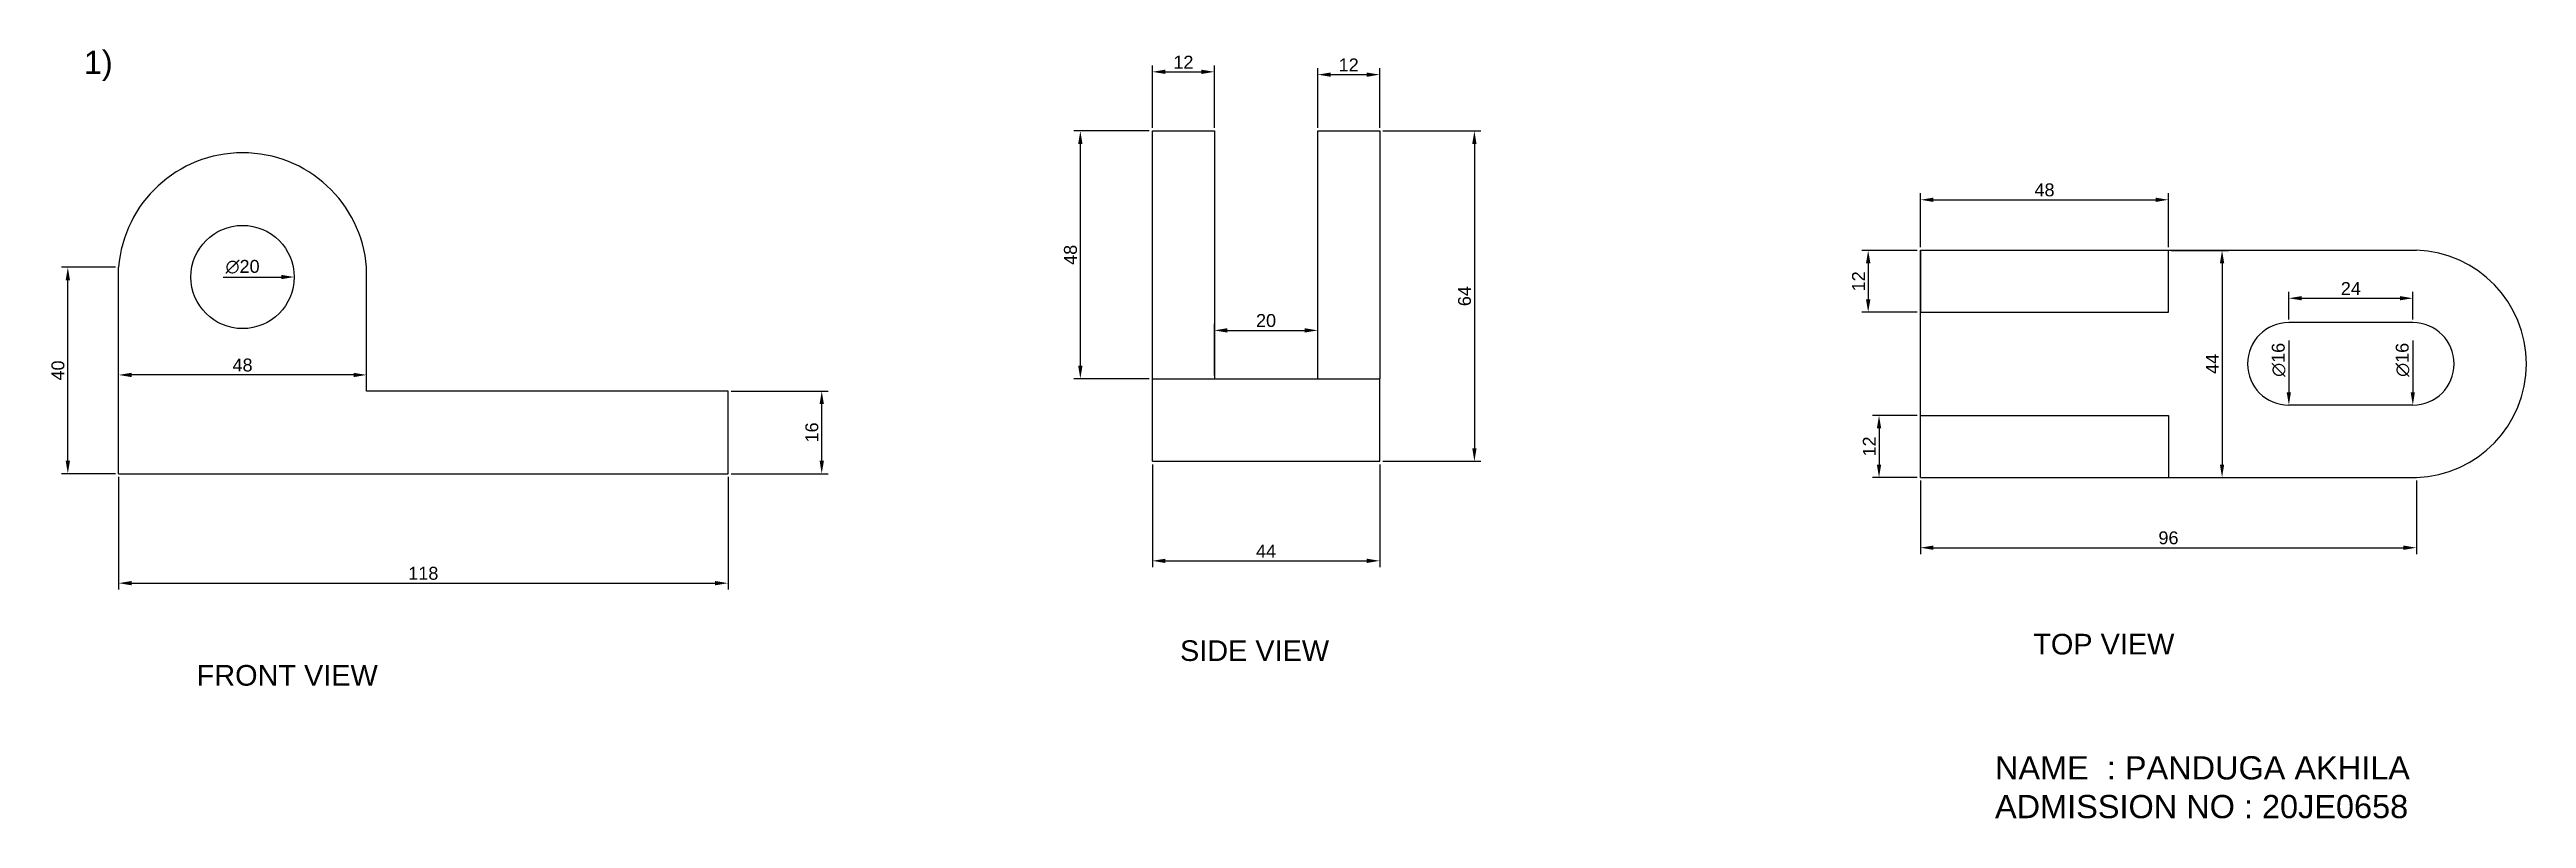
# Model space of a CAD drawing. Header units: millimetres. Extents: x 987 to 1466, y 1433 to 1582.
import ezdxf

# ---------------------------------------------------------------- set-up
doc = ezdxf.new("R2010")
doc.units = ezdxf.units.MM
doc.styles.get("Standard").update_dxf_attribs({"font": 'arial.ttf'})
doc.dimstyles.new('ISO-25', dxfattribs={"dimtxt": 2.5, "dimasz": 2.5, "dimexe": 1.25, "dimexo": 0.625, "dimtad": 1, "dimtxsty": 'Standard', "dimcen": 2.5, "dimadec": 0, "dimazin": 0, "dimtfac": 1, "dimtmove": 0, "dimatfit": 3, "dimfxl": 1, "dimarcsym": 0})

# ---------------------------------------------------------------- blocks, each defined once
blk = doc.blocks.new('*D8')
at = {"color": 0, "lineweight": -2, "transparency": 16777216}
for p, q in [((1000.17, 1499.26), (1000.17, 1477.43)), ((1118.17, 1499.26), (1118.17, 1477.43)), ((1002.67, 1478.68), (1115.67, 1478.68))]:
    blk.add_line(p, q, dxfattribs=at)
at = {"color": 0, "transparency": 16777216}
for points in [[(1002.67, 1479.1), (1002.67, 1478.26), (1000.17, 1478.68)], [(1115.67, 1479.1), (1115.67, 1478.26), (1118.17, 1478.68)]]:
    blk.add_solid(points, dxfattribs=at)
at = {"layer": 'Defpoints', "color": 0, "transparency": 16777216}
for p in [(1000.17, 1499.89), (1118.17, 1499.89), (1118.17, 1478.68)]:
    blk.add_point(p, dxfattribs=at)
at = {"color": 0, "transparency": 16777216, "insert": (1059.17, 1480.58), "char_height": 2.5, "attachment_point": 5}
blk.add_mtext('118', dxfattribs=at)
blk = doc.blocks.new('*D9')
at = {"color": 0, "lineweight": -2, "transparency": 16777216}
for p, q in [((1118.8, 1515.89), (1137.56, 1515.89)), ((1136.31, 1502.39), (1136.31, 1513.39)), ((1118.8, 1499.89), (1137.56, 1499.89))]:
    blk.add_line(p, q, dxfattribs=at)
at = {"color": 0, "transparency": 16777216}
for points in [[(1135.9, 1513.39), (1136.73, 1513.39), (1136.31, 1515.89)], [(1135.9, 1502.39), (1136.73, 1502.39), (1136.31, 1499.89)]]:
    blk.add_solid(points, dxfattribs=at)
at = {"layer": 'Defpoints', "color": 0, "transparency": 16777216}
for p in [(1118.17, 1515.89), (1136.31, 1515.89), (1118.17, 1499.89)]:
    blk.add_point(p, dxfattribs=at)
at = {"color": 0, "transparency": 16777216, "insert": (1134.41, 1507.89), "char_height": 2.5, "attachment_point": 5, "rotation": 90}
blk.add_mtext('16', dxfattribs=at)
blk = doc.blocks.new('*D10')
at = {"color": 0, "lineweight": -2, "transparency": 16777216}
for p, q in [((1000.17, 1516.51), (1000.17, 1520.28)), ((1045.67, 1519.03), (1002.67, 1519.03)), ((1048.17, 1516.51), (1048.17, 1520.28))]:
    blk.add_line(p, q, dxfattribs=at)
at = {"color": 0, "transparency": 16777216}
for points in [[(1002.67, 1519.44), (1002.67, 1518.61), (1000.17, 1519.03)], [(1045.67, 1519.44), (1045.67, 1518.61), (1048.17, 1519.03)]]:
    blk.add_solid(points, dxfattribs=at)
at = {"layer": 'Defpoints', "color": 0, "transparency": 16777216}
for p in [(1000.17, 1519.03), (1000.17, 1515.89), (1048.17, 1515.89)]:
    blk.add_point(p, dxfattribs=at)
at = {"color": 0, "transparency": 16777216, "insert": (1024.17, 1520.93), "char_height": 2.5, "attachment_point": 5}
blk.add_mtext('48', dxfattribs=at)
blk = doc.blocks.new('*D11')
at = {"color": 0, "lineweight": -2, "transparency": 16777216}
for p, q in [((999.55, 1539.89), (989.09, 1539.89)), ((990.34, 1502.39), (990.34, 1537.39)), ((999.55, 1499.89), (989.09, 1499.89))]:
    blk.add_line(p, q, dxfattribs=at)
at = {"color": 0, "transparency": 16777216}
for points in [[(989.92, 1537.39), (990.75, 1537.39), (990.34, 1539.89)], [(989.92, 1502.39), (990.75, 1502.39), (990.34, 1499.89)]]:
    blk.add_solid(points, dxfattribs=at)
at = {"layer": 'Defpoints', "color": 0, "transparency": 16777216}
for p in [(990.34, 1539.89), (1000.17, 1539.89), (1000.17, 1499.89)]:
    blk.add_point(p, dxfattribs=at)
at = {"color": 0, "transparency": 16777216, "insert": (988.43, 1519.89), "char_height": 2.5, "attachment_point": 5, "rotation": 90}
blk.add_mtext('40', dxfattribs=at)
blk = doc.blocks.new('*D15')
at = {"color": 0, "lineweight": -2, "transparency": 16777216}
for p, q in [((1200.34, 1501.68), (1200.34, 1481.76)), ((1244.34, 1501.68), (1244.34, 1481.76)), ((1202.84, 1483.01), (1241.84, 1483.01))]:
    blk.add_line(p, q, dxfattribs=at)
at = {"color": 0, "transparency": 16777216}
for points in [[(1202.84, 1483.42), (1202.84, 1482.59), (1200.34, 1483.01)], [(1241.84, 1483.42), (1241.84, 1482.59), (1244.34, 1483.01)]]:
    blk.add_solid(points, dxfattribs=at)
at = {"layer": 'Defpoints', "color": 0, "transparency": 16777216}
for p in [(1200.34, 1502.3), (1244.34, 1502.3), (1244.34, 1483.01)]:
    blk.add_point(p, dxfattribs=at)
at = {"color": 0, "transparency": 16777216, "insert": (1222.34, 1484.88), "char_height": 2.5, "attachment_point": 5}
blk.add_mtext('44', dxfattribs=at)
blk = doc.blocks.new('*D16')
at = {"color": 0, "lineweight": -2, "transparency": 16777216}
for p, q in [((1244.97, 1566.3), (1263.93, 1566.3)), ((1262.68, 1563.8), (1262.68, 1504.8)), ((1244.97, 1502.3), (1263.93, 1502.3))]:
    blk.add_line(p, q, dxfattribs=at)
at = {"color": 0, "transparency": 16777216}
for points in [[(1262.27, 1563.8), (1263.1, 1563.8), (1262.68, 1566.3)], [(1262.27, 1504.8), (1263.1, 1504.8), (1262.68, 1502.3)]]:
    blk.add_solid(points, dxfattribs=at)
at = {"layer": 'Defpoints', "color": 0, "transparency": 16777216}
for p in [(1244.34, 1566.3), (1244.34, 1502.3), (1262.68, 1502.3)]:
    blk.add_point(p, dxfattribs=at)
at = {"color": 0, "transparency": 16777216, "insert": (1260.78, 1534.3), "char_height": 2.5, "attachment_point": 5, "rotation": 90}
blk.add_mtext('64', dxfattribs=at)
blk = doc.blocks.new('*D18')
at = {"color": 0, "lineweight": -2, "transparency": 16777216}
for p, q in [((1212.34, 1518.93), (1212.34, 1528.91)), ((1214.84, 1527.66), (1229.84, 1527.66)), ((1232.34, 1518.93), (1232.34, 1528.91))]:
    blk.add_line(p, q, dxfattribs=at)
at = {"color": 0, "transparency": 16777216}
for points in [[(1214.84, 1528.08), (1214.84, 1527.24), (1212.34, 1527.66)], [(1229.84, 1528.08), (1229.84, 1527.24), (1232.34, 1527.66)]]:
    blk.add_solid(points, dxfattribs=at)
at = {"layer": 'Defpoints', "color": 0, "transparency": 16777216}
for p in [(1232.34, 1527.66), (1212.34, 1518.3), (1232.34, 1518.3)]:
    blk.add_point(p, dxfattribs=at)
at = {"color": 0, "transparency": 16777216, "insert": (1222.34, 1529.56), "char_height": 2.5, "attachment_point": 5}
blk.add_mtext('20', dxfattribs=at)
blk = doc.blocks.new('*D19')
at = {"color": 0, "lineweight": -2, "transparency": 16777216}
for p, q in [((1200.34, 1566.93), (1200.34, 1579.01)), ((1212.34, 1566.93), (1212.34, 1579.01)), ((1202.84, 1577.76), (1209.84, 1577.76))]:
    blk.add_line(p, q, dxfattribs=at)
at = {"color": 0, "transparency": 16777216}
for points in [[(1202.84, 1578.18), (1202.84, 1577.35), (1200.34, 1577.76)], [(1209.84, 1578.18), (1209.84, 1577.35), (1212.34, 1577.76)]]:
    blk.add_solid(points, dxfattribs=at)
at = {"layer": 'Defpoints', "color": 0, "transparency": 16777216}
for p in [(1212.34, 1577.76), (1200.34, 1566.3), (1212.34, 1566.3)]:
    blk.add_point(p, dxfattribs=at)
at = {"color": 0, "transparency": 16777216, "insert": (1206.34, 1579.64), "char_height": 2.5, "attachment_point": 5}
blk.add_mtext('12', dxfattribs=at)
blk = doc.blocks.new('*D20')
at = {"color": 0, "lineweight": -2, "transparency": 16777216}
for p, q in [((1199.72, 1566.3), (1185.13, 1566.3)), ((1186.38, 1563.8), (1186.38, 1520.8)), ((1199.72, 1518.3), (1185.13, 1518.3))]:
    blk.add_line(p, q, dxfattribs=at)
at = {"color": 0, "transparency": 16777216}
for points in [[(1185.97, 1563.8), (1186.8, 1563.8), (1186.38, 1566.3)], [(1185.97, 1520.8), (1186.8, 1520.8), (1186.38, 1518.3)]]:
    blk.add_solid(points, dxfattribs=at)
at = {"layer": 'Defpoints', "color": 0, "transparency": 16777216}
for p in [(1200.34, 1566.3), (1186.38, 1518.3), (1200.34, 1518.3)]:
    blk.add_point(p, dxfattribs=at)
at = {"color": 0, "transparency": 16777216, "insert": (1184.48, 1542.3), "char_height": 2.5, "attachment_point": 5, "rotation": 90}
blk.add_mtext('48', dxfattribs=at)
blk = doc.blocks.new('*D21')
at = {"color": 0, "lineweight": -2, "transparency": 16777216}
for p, q in [((1232.34, 1566.93), (1232.34, 1578.47)), ((1244.34, 1566.93), (1244.34, 1578.47)), ((1234.84, 1577.22), (1241.84, 1577.22))]:
    blk.add_line(p, q, dxfattribs=at)
at = {"color": 0, "transparency": 16777216}
for points in [[(1234.84, 1577.63), (1234.84, 1576.8), (1232.34, 1577.22)], [(1241.84, 1577.63), (1241.84, 1576.8), (1244.34, 1577.22)]]:
    blk.add_solid(points, dxfattribs=at)
at = {"layer": 'Defpoints', "color": 0, "transparency": 16777216}
for p in [(1244.34, 1577.22), (1232.34, 1566.3), (1244.34, 1566.3)]:
    blk.add_point(p, dxfattribs=at)
at = {"color": 0, "transparency": 16777216, "insert": (1238.34, 1579.1), "char_height": 2.5, "attachment_point": 5}
blk.add_mtext('12', dxfattribs=at)
blk = doc.blocks.new('*D22')
at = {"color": 0, "lineweight": -2, "transparency": 16777216}
for p, q in [((1349.07, 1498.55), (1349.07, 1484.3)), ((1445.07, 1498.55), (1445.07, 1484.3)), ((1351.57, 1485.55), (1442.57, 1485.55))]:
    blk.add_line(p, q, dxfattribs=at)
at = {"color": 0, "transparency": 16777216}
for points in [[(1351.57, 1485.97), (1351.57, 1485.13), (1349.07, 1485.55)], [(1442.57, 1485.97), (1442.57, 1485.13), (1445.07, 1485.55)]]:
    blk.add_solid(points, dxfattribs=at)
at = {"layer": 'Defpoints', "color": 0, "transparency": 16777216}
for p in [(1349.07, 1499.17), (1445.07, 1499.17), (1445.07, 1485.55)]:
    blk.add_point(p, dxfattribs=at)
at = {"color": 0, "transparency": 16777216, "insert": (1397.07, 1487.45), "char_height": 2.5, "attachment_point": 5}
blk.add_mtext('96', dxfattribs=at)
blk = doc.blocks.new('*D23')
at = {"color": 0, "lineweight": -2, "transparency": 16777216}
for p, q in [((1348.44, 1511.17), (1339.78, 1511.17)), ((1341.03, 1508.67), (1341.03, 1501.67)), ((1348.44, 1499.17), (1339.78, 1499.17))]:
    blk.add_line(p, q, dxfattribs=at)
at = {"color": 0, "transparency": 16777216}
for points in [[(1340.61, 1508.67), (1341.45, 1508.67), (1341.03, 1511.17)], [(1340.61, 1501.67), (1341.45, 1501.67), (1341.03, 1499.17)]]:
    blk.add_solid(points, dxfattribs=at)
at = {"layer": 'Defpoints', "color": 0, "transparency": 16777216}
for p in [(1349.07, 1511.17), (1341.03, 1499.17), (1349.07, 1499.17)]:
    blk.add_point(p, dxfattribs=at)
at = {"color": 0, "transparency": 16777216, "insert": (1339.15, 1505.17), "char_height": 2.5, "attachment_point": 5, "rotation": 90}
blk.add_mtext('12', dxfattribs=at)
blk = doc.blocks.new('*D24')
at = {"color": 0, "lineweight": -2, "transparency": 16777216}
for p, q in [((1348.44, 1543.17), (1337.68, 1543.17)), ((1338.93, 1540.67), (1338.93, 1533.67)), ((1348.44, 1531.17), (1337.68, 1531.17))]:
    blk.add_line(p, q, dxfattribs=at)
at = {"color": 0, "transparency": 16777216}
for points in [[(1338.51, 1540.67), (1339.35, 1540.67), (1338.93, 1543.17)], [(1338.51, 1533.67), (1339.35, 1533.67), (1338.93, 1531.17)]]:
    blk.add_solid(points, dxfattribs=at)
at = {"layer": 'Defpoints', "color": 0, "transparency": 16777216}
for p in [(1349.07, 1543.17), (1338.93, 1531.17), (1349.07, 1531.17)]:
    blk.add_point(p, dxfattribs=at)
at = {"color": 0, "transparency": 16777216, "insert": (1337.05, 1537.17), "char_height": 2.5, "attachment_point": 5, "rotation": 90}
blk.add_mtext('12', dxfattribs=at)
blk = doc.blocks.new('*D25')
at = {"color": 0, "lineweight": -2, "transparency": 16777216}
for p, q in [((1349.07, 1543.8), (1349.07, 1554.22)), ((1397.07, 1543.8), (1397.07, 1554.22)), ((1351.57, 1552.97), (1394.57, 1552.97))]:
    blk.add_line(p, q, dxfattribs=at)
at = {"color": 0, "transparency": 16777216}
for points in [[(1351.57, 1553.38), (1351.57, 1552.55), (1349.07, 1552.97)], [(1394.57, 1553.38), (1394.57, 1552.55), (1397.07, 1552.97)]]:
    blk.add_solid(points, dxfattribs=at)
at = {"layer": 'Defpoints', "color": 0, "transparency": 16777216}
for p in [(1397.07, 1552.97), (1349.07, 1543.17), (1397.07, 1543.17)]:
    blk.add_point(p, dxfattribs=at)
at = {"color": 0, "transparency": 16777216, "insert": (1373.07, 1554.87), "char_height": 2.5, "attachment_point": 5}
blk.add_mtext('48', dxfattribs=at)
blk = doc.blocks.new('*D27')
at = {"color": 0, "lineweight": -2, "transparency": 16777216}
for p, q in [((1420.38, 1529.8), (1420.38, 1535.14)), ((1444.38, 1529.8), (1444.38, 1535.14)), ((1422.88, 1533.89), (1441.88, 1533.89))]:
    blk.add_line(p, q, dxfattribs=at)
at = {"color": 0, "transparency": 16777216}
for points in [[(1422.88, 1534.31), (1422.88, 1533.48), (1420.38, 1533.89)], [(1441.88, 1534.31), (1441.88, 1533.48), (1444.38, 1533.89)]]:
    blk.add_solid(points, dxfattribs=at)
at = {"layer": 'Defpoints', "color": 0, "transparency": 16777216}
for p in [(1444.38, 1533.89), (1420.38, 1529.17), (1444.38, 1529.17)]:
    blk.add_point(p, dxfattribs=at)
at = {"color": 0, "transparency": 16777216, "insert": (1432.38, 1535.77), "char_height": 2.5, "attachment_point": 5}
blk.add_mtext('24', dxfattribs=at)
blk = doc.blocks.new('*D29')
at = {"color": 0, "lineweight": -2, "transparency": 16777216}
for p, q in [((1397.69, 1543.17), (1408.7, 1543.17)), ((1407.45, 1540.67), (1407.45, 1501.67)), ((1397.69, 1499.17), (1408.7, 1499.17))]:
    blk.add_line(p, q, dxfattribs=at)
at = {"color": 0, "transparency": 16777216}
for points in [[(1407.03, 1540.67), (1407.86, 1540.67), (1407.45, 1543.17)], [(1407.03, 1501.67), (1407.86, 1501.67), (1407.45, 1499.17)]]:
    blk.add_solid(points, dxfattribs=at)
at = {"layer": 'Defpoints', "color": 0, "transparency": 16777216}
for p in [(1397.07, 1543.17), (1397.07, 1499.17), (1407.45, 1499.17)]:
    blk.add_point(p, dxfattribs=at)
at = {"color": 0, "transparency": 16777216, "insert": (1405.57, 1521.17), "char_height": 2.5, "attachment_point": 5, "rotation": 90}
blk.add_mtext('44', dxfattribs=at)
blk = doc.blocks.new('*D38')
at = {"color": 0, "lineweight": -2, "transparency": 16777216}
blk.add_line((1020.4, 1538), (1031.67, 1538), dxfattribs=at)
at = {"color": 0, "transparency": 16777216}
blk.add_solid([(1031.67, 1538.42), (1031.67, 1537.59), (1034.17, 1538)], dxfattribs=at)
at = {"layer": 'Defpoints', "color": 0, "transparency": 16777216}
for p in [(1014.17, 1538), (1034.17, 1538)]:
    blk.add_point(p, dxfattribs=at)
at = {"color": 0, "transparency": 16777216, "insert": (1024.17, 1539.98), "char_height": 2.5, "attachment_point": 5}
blk.add_mtext('∅20', dxfattribs=at)
blk = doc.blocks.new('*D40')
at = {"color": 0, "lineweight": -2, "transparency": 16777216}
blk.add_line((1420.38, 1525.72), (1420.38, 1515.67), dxfattribs=at)
at = {"color": 0, "transparency": 16777216}
blk.add_solid([(1419.96, 1515.67), (1420.79, 1515.67), (1420.38, 1513.17)], dxfattribs=at)
at = {"layer": 'Defpoints', "color": 0, "transparency": 16777216}
for p in [(1420.38, 1529.17), (1420.38, 1513.17)]:
    blk.add_point(p, dxfattribs=at)
at = {"color": 0, "transparency": 16777216, "insert": (1418.41, 1521.95), "char_height": 2.5, "attachment_point": 5, "rotation": 90}
blk.add_mtext('∅16', dxfattribs=at)
blk = doc.blocks.new('*D41')
at = {"color": 0, "lineweight": -2, "transparency": 16777216}
blk.add_line((1444.38, 1525.72), (1444.38, 1515.67), dxfattribs=at)
at = {"color": 0, "transparency": 16777216}
blk.add_solid([(1443.96, 1515.67), (1444.79, 1515.67), (1444.38, 1513.17)], dxfattribs=at)
at = {"layer": 'Defpoints', "color": 0, "transparency": 16777216}
for p in [(1444.38, 1529.17), (1444.38, 1513.17)]:
    blk.add_point(p, dxfattribs=at)
at = {"color": 0, "transparency": 16777216, "insert": (1442.41, 1521.95), "char_height": 2.5, "attachment_point": 5, "rotation": 90}
blk.add_mtext('∅16', dxfattribs=at)

msp = doc.modelspace()

# ---------------------------------------------------------------- linework, layer by layer
for p, q in [((1200.342, 1518.3), (1200.342, 1566.3)), ((1200.342, 1566.3), (1212.342, 1566.3)), ((1212.342, 1566.3), (1212.342, 1518.3)), ((1232.342, 1518.3), (1232.342, 1566.3)), ((1232.342, 1566.3), (1232.342, 1566.3)), ((1232.342, 1566.3), (1244.342, 1566.3)), ((1244.342, 1566.3), (1244.342, 1518.3)), ((1000.171, 1499.887), (1000.171, 1539.887)), ((1048.171, 1515.887), (1048.171, 1539.887)), ((1349.069, 1499.174), (1349.069, 1543.174)), ((1349.069, 1543.174), (1445.069, 1543.174)), ((1349.069, 1543.174), (1349.069, 1531.174)), ((1397.069, 1531.174), (1397.069, 1543.174)), ((1445.069, 1543.174), (1445.069, 1543.174)), ((1349.069, 1531.174), (1397.069, 1531.174)), ((1444.377, 1529.174), (1420.377, 1529.174)), ((1420.377, 1529.174), (1420.377, 1529.174)), ((1118.171, 1515.887), (1048.171, 1515.887)), ((1048.171, 1515.887), (1048.171, 1515.887)), ((1048.171, 1515.887), (1048.171, 1515.887)), ((1118.171, 1499.887), (1118.171, 1515.887)), ((1200.342, 1502.3), (1200.342, 1518.3)), ((1200.342, 1518.3), (1200.342, 1518.3)), ((1200.342, 1518.3), (1244.342, 1518.3)), ((1212.342, 1518.3), (1212.342, 1518.3)), ((1212.342, 1518.3), (1232.342, 1518.3)), ((1232.342, 1518.3), (1232.342, 1518.3)), ((1244.342, 1502.3), (1244.342, 1518.3)), ((1349.069, 1499.174), (1349.069, 1511.174)), ((1349.069, 1511.174), (1349.069, 1511.174)), ((1349.069, 1511.174), (1397.069, 1511.174)), ((1397.069, 1511.174), (1397.069, 1511.174)), ((1397.069, 1511.174), (1397.069, 1499.174)), ((1444.377, 1513.174), (1420.377, 1513.174)), ((1200.342, 1502.3), (1200.342, 1502.3)), ((1200.342, 1502.3), (1200.342, 1502.3)), ((1200.342, 1502.3), (1244.342, 1502.3)), ((1000.171, 1499.887), (1000.171, 1499.887)), ((1000.171, 1499.887), (1000.171, 1499.887)), ((1000.171, 1499.887), (1118.171, 1499.887)), ((1349.069, 1499.174), (1445.069, 1499.174)), ((1445.069, 1499.174), (1445.069, 1499.174))]:
    msp.add_line(p, q)
msp.add_circle((1024.171, 1538.005), 10)
for centre, radius, start, end in [((1024.171, 1538.005), 24.074, 4.4847, 175.5153), ((1444.377, 1521.174), 22.011, 271.80297, 88.19703), ((1420.377, 1521.174), 8, 90, 270), ((1444.377, 1521.174), 8, 270, 90)]:
    msp.add_arc(centre, radius, start, end)

# ---------------------------------------------------------------- texts
at = {"attachment_point": 1}
for s, insert, char_height in [('1)', (993.44, 1581.85), 4.5), ('SIDE VIEW', (1205.68, 1467.605), 4), ('TOP VIEW', (1370.893, 1468.863), 4), ('FRONT VIEW', (1015.281, 1462.823), 4), ('NAME  : PANDUGA AKHILA\\PADMISSION NO : 20JE0658', (1363.487, 1445.144), 4.5)]:
    msp.add_mtext(s, dxfattribs=dict(at, insert=insert, char_height=char_height))

# ---------------------------------------------------------------- dimensions: what is measured, and where the dimension line sits
for base, p1, p2, picture, middle in [((1212.342, 1577.762), (1200.342, 1566.3), (1212.342, 1566.3), '*D19', (1206.342, 1579.642)), ((1244.342, 1577.217), (1232.342, 1566.3), (1244.342, 1566.3), '*D21', (1238.342, 1579.097)), ((1397.069, 1552.967), (1349.069, 1543.174), (1397.069, 1543.174), '*D25', (1373.069, 1554.868)), ((1444.377, 1533.894), (1420.377, 1529.174), (1444.377, 1529.174), '*D27', (1432.377, 1535.774)), ((1232.342, 1527.661), (1212.342, 1518.3), (1232.342, 1518.3), '*D18', (1222.342, 1529.562)), ((1244.342, 1483.006), (1200.342, 1502.3), (1244.342, 1502.3), '*D15', (1222.342, 1484.881)), ((1118.171, 1478.68), (1000.171, 1499.887), (1118.171, 1499.887), '*D8', (1059.171, 1480.581)), ((1445.069, 1485.551), (1349.069, 1499.174), (1445.069, 1499.174), '*D22', (1397.069, 1487.453))]:
    dim = msp.add_linear_dim(base=base, p1=p1, p2=p2, dimstyle='ISO-25')
    dim.commit()
    dim.dimension.update_dxf_attribs({"geometry": picture, "text_midpoint": middle})
for base, p1, p2, picture, middle in [((1186.384, 1518.3), (1200.342, 1566.3), (1200.342, 1518.3), '*D20', (1184.482, 1542.3)), ((1262.683, 1502.3), (1244.342, 1566.3), (1244.342, 1502.3), '*D16', (1260.781, 1534.3)), ((990.336, 1539.887), (1000.171, 1499.887), (1000.171, 1539.887), '*D11', (988.435, 1519.887)), ((1338.932, 1531.174), (1349.069, 1543.174), (1349.069, 1531.174), '*D24', (1337.051, 1537.174)), ((1407.448, 1499.174), (1397.069, 1543.174), (1397.069, 1499.174), '*D29', (1405.573, 1521.174)), ((1136.313, 1515.887), (1118.171, 1499.887), (1118.171, 1515.887), '*D9', (1134.411, 1507.887)), ((1341.029, 1499.174), (1349.069, 1511.174), (1349.069, 1499.174), '*D23', (1339.149, 1505.174))]:
    dim = msp.add_linear_dim(base=base, p1=p1, p2=p2, angle=90, dimstyle='ISO-25')
    dim.commit()
    dim.dimension.update_dxf_attribs({"geometry": picture, "text_midpoint": middle})
for p1, p2, picture, middle in [((1014.171, 1538.005), (1034.171, 1538.005), '*D38', (1024.171, 1538.005)), ((1420.377, 1529.174), (1420.377, 1513.174), '*D40', (1420.377, 1521.949)), ((1444.377, 1529.174), (1444.377, 1513.174), '*D41', (1444.377, 1521.949))]:
    dim = msp.add_diameter_dim_2p(p1=p1, p2=p2, dimstyle='ISO-25')
    dim.commit()
    dim.dimension.update_dxf_attribs({"geometry": picture, "text_midpoint": middle, "dimtype": 163})
dim = msp.add_linear_dim(base=(1000.171, 1519.025), p1=(1048.171, 1515.887), p2=(1000.171, 1515.887), dimstyle='ISO-25')
dim.commit()
dim.dimension.update_dxf_attribs({"geometry": '*D10', "text_midpoint": (1024.171, 1519.025), "dimtype": 160})

doc.saveas('drawing.dxf')
